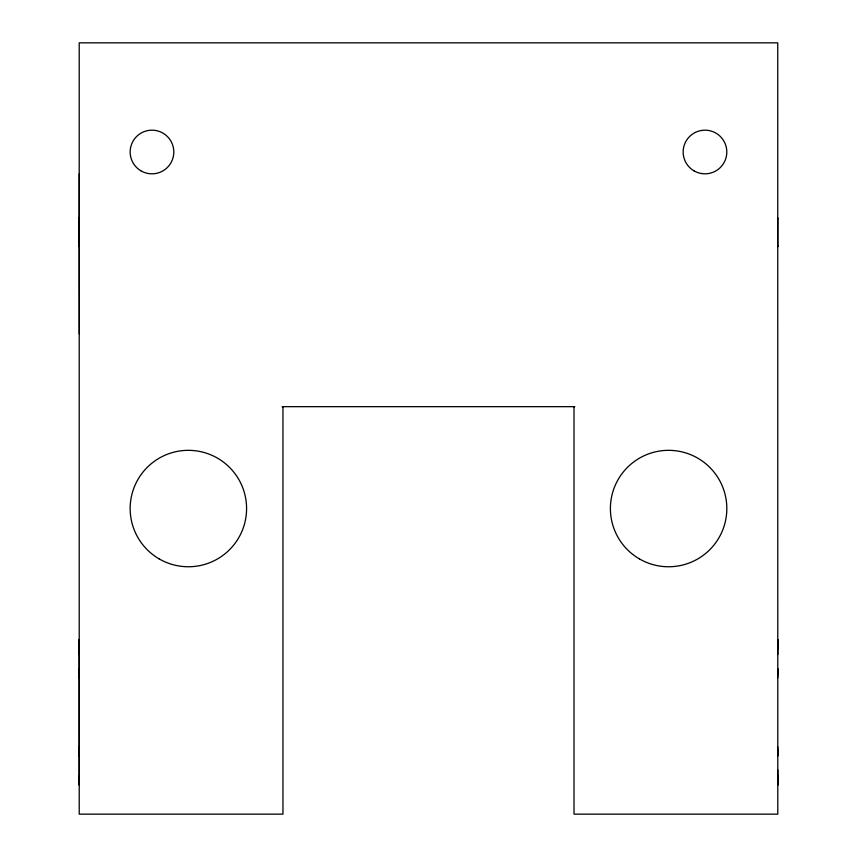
<?xml version="1.0" encoding="UTF-8"?>
<svg xmlns="http://www.w3.org/2000/svg" width="857" height="857" viewBox="0 0 857 857"><rect width="100%" height="100%" fill="white"/><g stroke="black" fill="none" stroke-linecap="round" stroke-linejoin="round"><path stroke-width="1.29" d="M79.208 246.462L79.219 217.614M79.23 775.381L79.23 785.13L79.208 639.601L79.219 654.63M79.219 755.649L79.23 750.175M79.208 674.555L79.219 668.706L79.219 677.726M79.326 333.909L79.273 173.692M777.738 246.752L777.738 245.777M777.749 218.878L777.749 217.903M777.781 775.296L777.781 785.044L777.781 770.004M777.77 750.089L777.77 755.563M777.76 674.47L777.76 668.621M777.76 649.263L777.76 639.515L777.77 654.555M777.738 246.388L777.749 218.267M282.114 406.668L574.843 406.668M777.76 677.641L777.76 668.996M777.77 746.918L777.77 755.938M79.219 747.004L79.23 756.024M574.019 406.668L574.019 814.15L777.792 814.15L777.749 42.85L79.208 42.85L79.219 814.15L282.96 814.15L282.96 406.668M639.504 558.957A58.212 58.212 0 0 0 726.822 508.544A58.212 58.212 0 0 0 639.504 458.131A58.212 58.212 0 0 0 639.504 558.957M159.263 558.957A58.212 58.212 0 0 0 246.58 508.544A58.212 58.212 0 0 0 159.263 458.131A58.212 58.212 0 0 0 159.263 558.957M140.709 170.693A21.832 21.832 0 0 0 173.8 152.407A21.832 21.832 0 0 0 141.416 132.889A21.832 21.832 0 0 0 140.709 170.693M694.063 170.897A21.832 21.832 0 0 0 726.811 152A21.832 21.832 0 0 0 694.063 133.092A21.832 21.832 0 0 0 694.063 170.897"/></g></svg>
